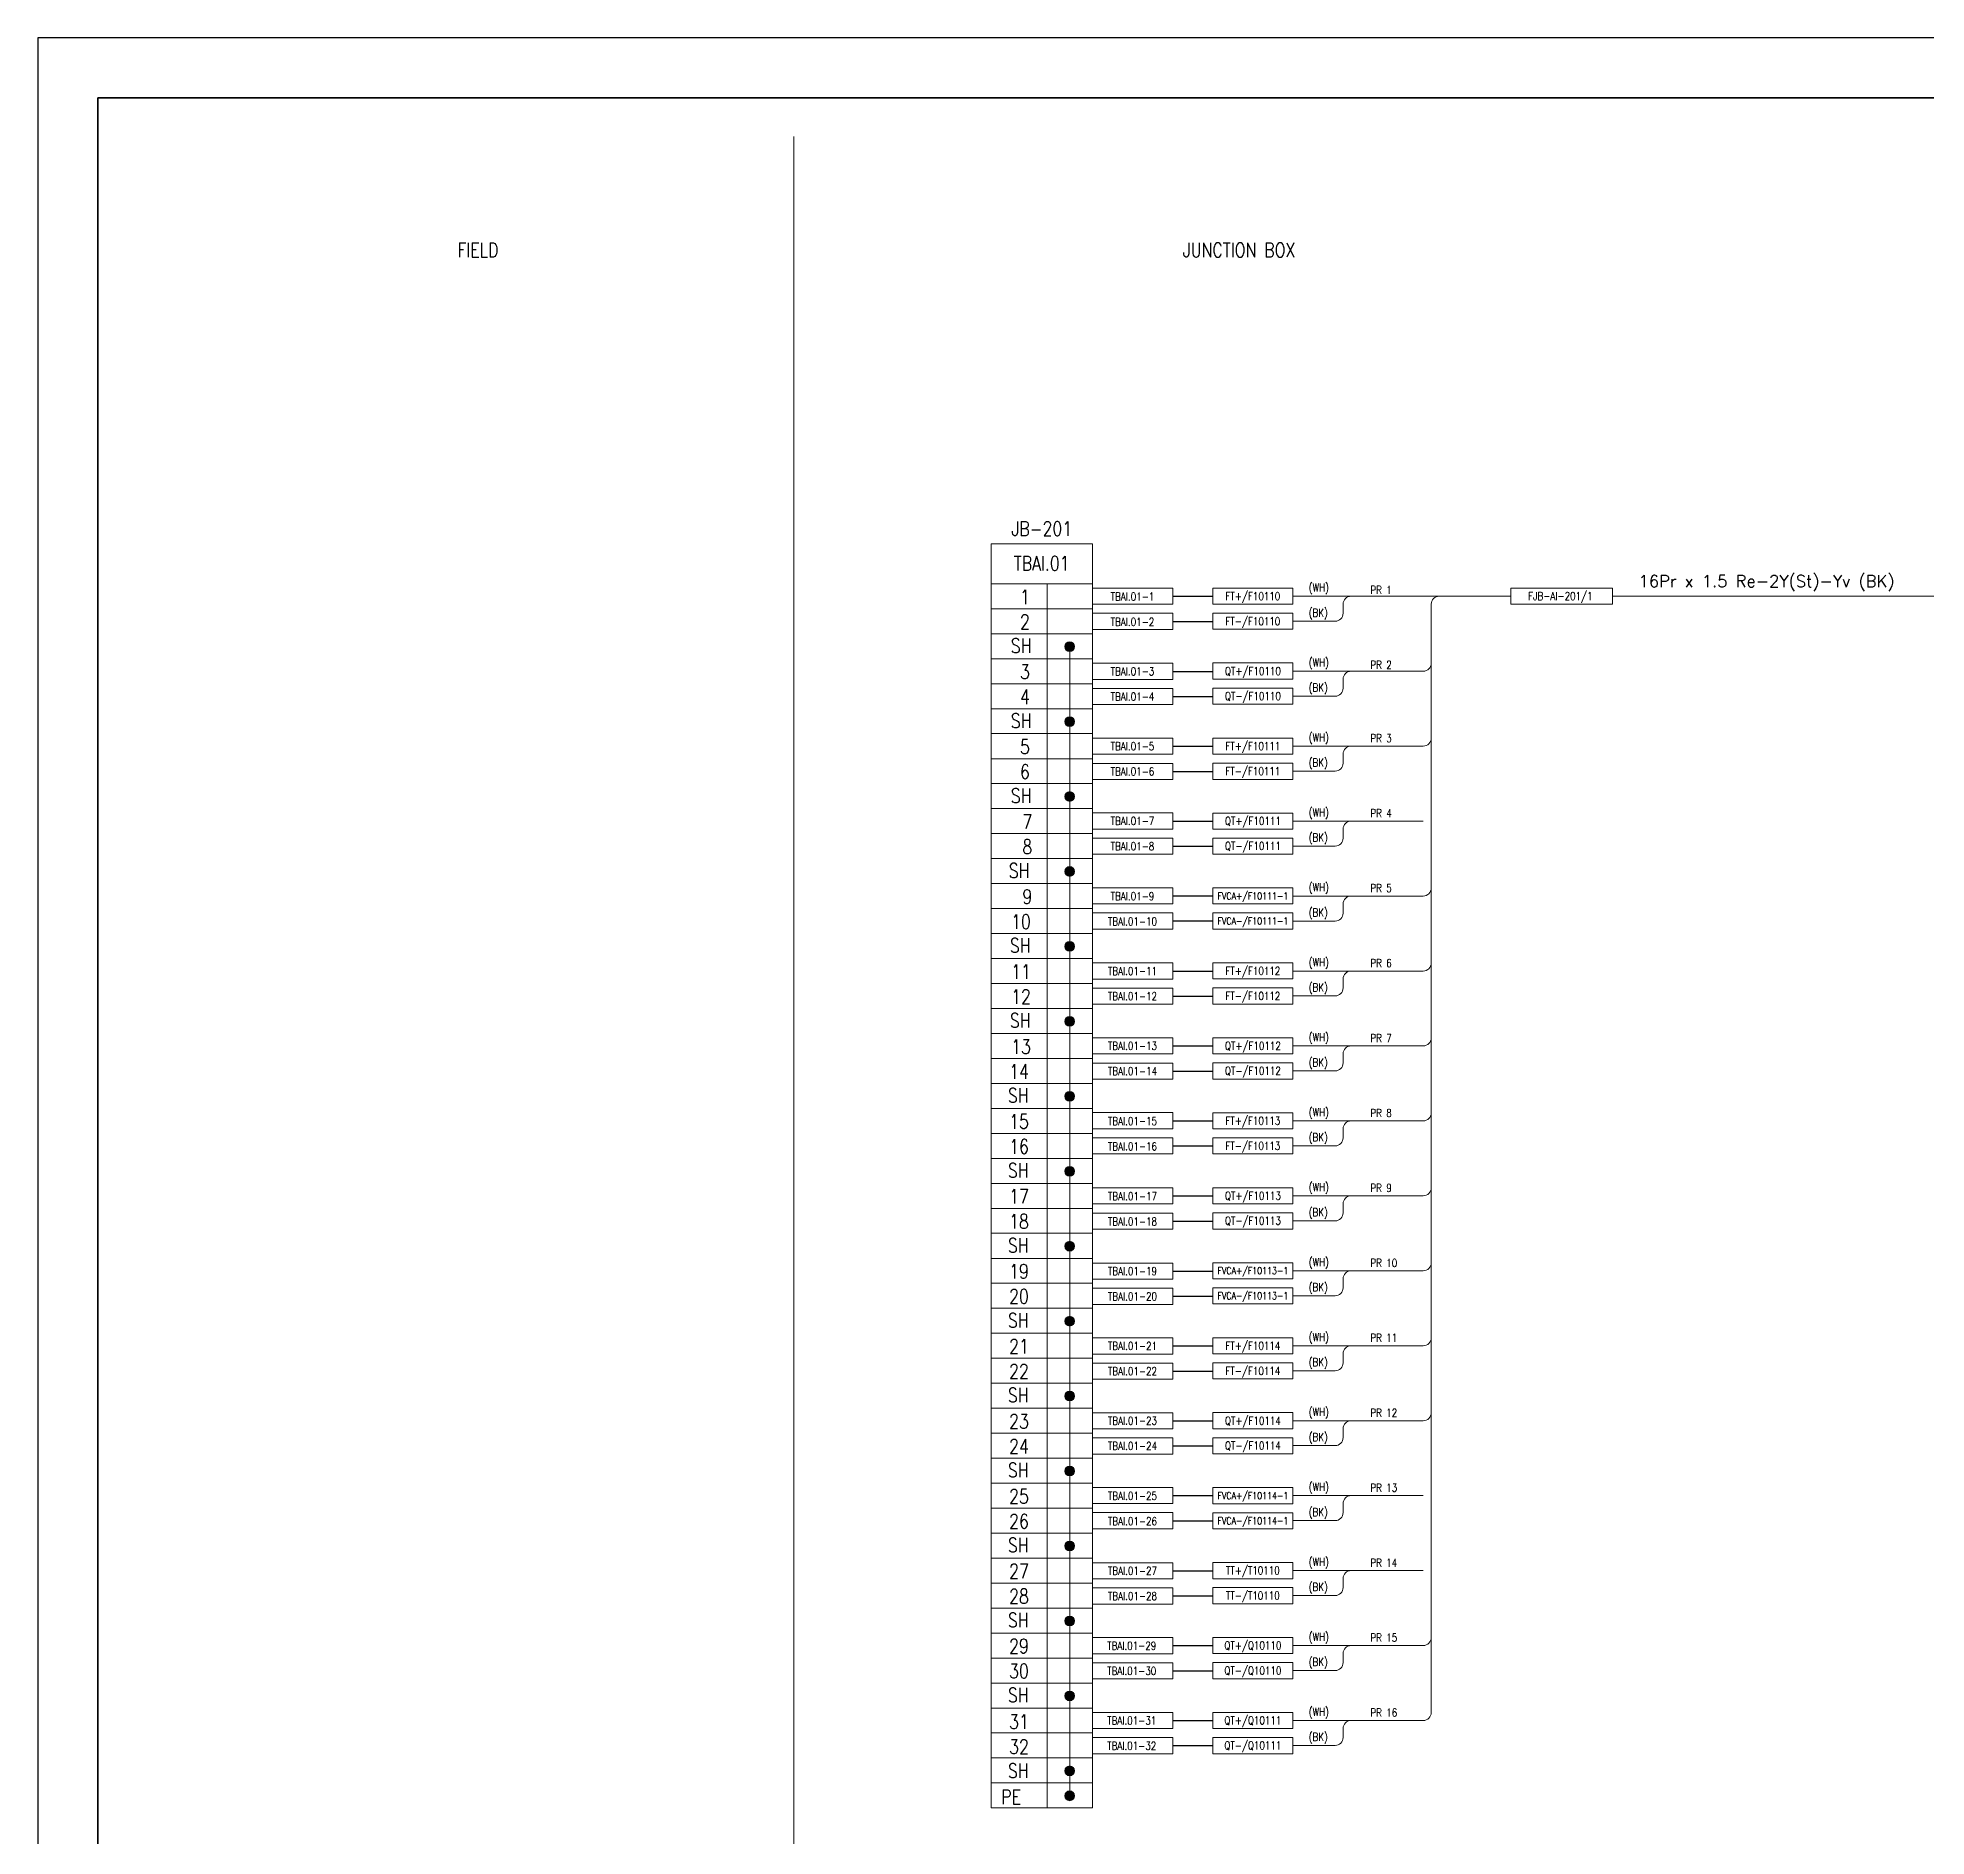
# Model space of a CAD drawing. Header units: millimetres. Extents: x -14942 to 24072, y -50285 to 2207.
# Drawn here: x 552.8 to 789, y -5229.3 to -5004.4 of the extents above; entities that cross this region are included whole.
import ezdxf
from ezdxf.enums import TextEntityAlignment as Align

# ---------------------------------------------------------------- set-up
doc = ezdxf.new("R2010")
doc.units = ezdxf.units.MM
doc.header["$MEASUREMENT"] = 0
doc.layers.get('0').update_dxf_attribs({"linetype": 'CONTINUOUS'})
for name, color, linetype in [('BEAM', 3, 'CONTINUOUS'), ('INSTRUMENT', 1, 'CONTINUOUS'), ('TEXT', 2, 'CONTINUOUS')]:
    doc.layers.add(name, color=color, linetype=linetype)
doc.styles.add('ROMANS', font='romans')

# ---------------------------------------------------------------- blocks, each defined once
blk = doc.blocks.new('FJB')
at = {"color": 7}
blk.add_lwpolyline([(0, 0), (0, 292.5), (-423, 292.5), (-423, 0)], close=True, dxfattribs=at)
blk.add_lwpolyline([(-415.5, 285), (-4.5, 285), (-4.5, 38.01), (-415.5, 38.01)], close=True)
at = {"color": 3}
blk.add_lwpolyline([(-4.5, 7.5), (-4.5, 285), (-415.5, 285), (-415.5, 7.5)], close=True, dxfattribs=at)

msp = doc.modelspace()

# ---------------------------------------------------------------- hatches: boundary and pattern name
at = {"layer": 'INSTRUMENT', "lineweight": 13}
for points in [[(682.51, -5080.53, 1), (681.29, -5080.53, 1)], [(682.51, -5089.91, 1), (681.29, -5089.91, 1)], [(682.51, -5099.28, 1), (681.29, -5099.28, 1)], [(682.51, -5108.66, 1), (681.29, -5108.66, 1)], [(682.51, -5118.03, 1), (681.29, -5118.03, 1)], [(682.51, -5127.41, 1), (681.29, -5127.41, 1)], [(682.51, -5136.78, 1), (681.29, -5136.78, 1)], [(682.51, -5146.16, 1), (681.29, -5146.16, 1)], [(682.51, -5155.53, 1), (681.29, -5155.53, 1)], [(682.51, -5164.91, 1), (681.29, -5164.91, 1)], [(682.51, -5174.28, 1), (681.29, -5174.28, 1)], [(682.51, -5183.66, 1), (681.29, -5183.66, 1)], [(682.51, -5193.03, 1), (681.29, -5193.03, 1)], [(682.51, -5202.41, 1), (681.29, -5202.41, 1)], [(682.51, -5211.78, 1), (681.29, -5211.78, 1)], [(682.51, -5211.78, 1), (681.29, -5211.78, 1)], [(682.51, -5221.16, 1), (681.29, -5221.16, 1)], [(682.51, -5221.16, 1), (681.29, -5221.16, 1)], [(682.51, -5224.28, 1), (681.29, -5224.28, 1)], [(682.51, -5224.28, 1), (681.29, -5224.28, 1)]]:
    msp.add_hatch(color=7, dxfattribs=at).paths.add_polyline_path(points)

# ---------------------------------------------------------------- linework, layer by layer
at = {"layer": 'BEAM', "color": 7, "lineweight": 13, "ltscale": 0.3}
msp.add_line((647.38, -5247.49), (647.38, -5016.74), dxfattribs=at)
at = {"layer": 'INSTRUMENT', "color": 7, "lineweight": 13}
for p, q in [((672.07, -5072.67), (684.77, -5072.67)), ((672.07, -5072.67), (672.07, -5225.8)), ((679.1, -5072.67), (679.1, -5207.05)), ((684.77, -5072.67), (684.77, -5225.8)), ((709.82, -5074.23), (722.44, -5074.23)), ((716.09, -5076.36), (716.09, -5075.23)), ((722.44, -5074.23), (737.07, -5074.23)), ((727.11, -5075.23), (727.11, -5204.48)), ((749.77, -5074.22), (826.32, -5074.22)), ((684.77, -5075.8), (672.07, -5075.8)), ((709.82, -5077.36), (715.09, -5077.36)), ((672.07, -5078.92), (684.77, -5078.92)), ((684.77, -5078.92), (672.07, -5078.92)), ((684.77, -5082.05), (672.07, -5082.05)), ((681.9, -5080.53), (681.9, -5203.92)), ((709.82, -5083.61), (726.11, -5083.61)), ((716.09, -5085.73), (716.09, -5084.61)), ((672.07, -5085.17), (684.77, -5085.17)), ((684.77, -5085.17), (672.07, -5085.17)), ((709.82, -5086.73), (715.09, -5086.73)), ((684.77, -5088.3), (672.07, -5088.3)), ((684.77, -5091.42), (672.07, -5091.42)), ((672.07, -5091.42), (684.77, -5091.42)), ((709.82, -5092.98), (726.11, -5092.98)), ((716.09, -5095.11), (716.09, -5093.98)), ((684.77, -5094.55), (672.07, -5094.55)), ((709.82, -5096.11), (715.09, -5096.11)), ((672.07, -5097.67), (684.77, -5097.67)), ((684.77, -5097.67), (672.07, -5097.67)), ((684.77, -5100.8), (672.07, -5100.8)), ((709.82, -5102.36), (726.11, -5102.36)), ((716.09, -5104.48), (716.09, -5103.36)), ((684.77, -5103.92), (672.07, -5103.92)), ((672.07, -5103.92), (684.77, -5103.92)), ((709.82, -5105.48), (715.09, -5105.48)), ((684.77, -5107.05), (672.07, -5107.05)), ((684.77, -5110.17), (672.07, -5110.17)), ((672.07, -5110.17), (684.77, -5110.17)), ((684.77, -5113.3), (672.07, -5113.3)), ((709.82, -5111.73), (726.11, -5111.73)), ((716.09, -5113.86), (716.09, -5112.73)), ((709.82, -5114.86), (715.09, -5114.86)), ((672.07, -5116.42), (684.77, -5116.42)), ((684.77, -5116.42), (672.07, -5116.42)), ((672.07, -5119.55), (684.77, -5119.55)), ((684.77, -5119.55), (672.07, -5119.55)), ((672.07, -5122.67), (684.77, -5122.67)), ((684.77, -5122.67), (672.07, -5122.67)), ((709.82, -5121.11), (726.11, -5121.11)), ((716.09, -5123.23), (716.09, -5122.11)), ((709.82, -5124.23), (715.09, -5124.23)), ((684.77, -5125.8), (672.07, -5125.8)), ((672.07, -5128.92), (684.77, -5128.92)), ((684.77, -5128.92), (672.07, -5128.92)), ((684.77, -5132.05), (672.07, -5132.05)), ((709.82, -5130.48), (726.11, -5130.48)), ((716.09, -5132.61), (716.09, -5131.48)), ((709.82, -5133.61), (715.09, -5133.61)), ((672.07, -5135.17), (684.77, -5135.17)), ((684.77, -5135.17), (672.07, -5135.17)), ((684.77, -5138.3), (672.07, -5138.3)), ((684.77, -5141.42), (672.07, -5141.42)), ((672.07, -5141.42), (684.77, -5141.42)), ((709.82, -5139.86), (726.11, -5139.86)), ((716.09, -5141.98), (716.09, -5140.86)), ((709.82, -5142.98), (715.09, -5142.98)), ((684.77, -5144.55), (672.07, -5144.55)), ((672.07, -5147.67), (684.77, -5147.67)), ((684.77, -5147.67), (672.07, -5147.67)), ((684.77, -5150.8), (672.07, -5150.8)), ((709.82, -5149.23), (726.11, -5149.23)), ((716.09, -5151.36), (716.09, -5150.23)), ((709.82, -5152.36), (715.09, -5152.36)), ((684.77, -5153.92), (672.07, -5153.92)), ((672.07, -5153.92), (684.77, -5153.92)), ((684.77, -5157.05), (672.07, -5157.05)), ((684.77, -5160.17), (672.07, -5160.17)), ((672.07, -5160.17), (684.77, -5160.17)), ((709.82, -5158.61), (726.11, -5158.61)), ((716.09, -5160.73), (716.09, -5159.61)), ((709.82, -5161.73), (715.09, -5161.73)), ((684.77, -5163.3), (672.07, -5163.3)), ((672.07, -5166.42), (684.77, -5166.42)), ((684.77, -5166.42), (672.07, -5166.42)), ((672.07, -5169.55), (684.77, -5169.55)), ((684.77, -5169.55), (672.07, -5169.55)), ((709.82, -5167.98), (726.11, -5167.98)), ((716.09, -5170.11), (716.09, -5168.98)), ((709.82, -5171.11), (715.09, -5171.11)), ((672.07, -5172.67), (684.77, -5172.67)), ((684.77, -5172.67), (672.07, -5172.67)), ((672.07, -5175.8), (684.77, -5175.8)), ((684.77, -5175.8), (672.07, -5175.8)), ((684.77, -5178.92), (672.07, -5178.92)), ((709.82, -5177.36), (726.11, -5177.36)), ((716.09, -5179.48), (716.09, -5178.36)), ((709.82, -5180.48), (715.09, -5180.48)), ((672.07, -5182.05), (684.77, -5182.05)), ((684.77, -5182.05), (672.07, -5182.05)), ((684.77, -5185.17), (672.07, -5185.17)), ((684.77, -5188.3), (672.07, -5188.3)), ((672.07, -5188.3), (684.77, -5188.3)), ((709.82, -5186.73), (726.11, -5186.73)), ((716.09, -5188.86), (716.09, -5187.73)), ((709.82, -5189.86), (715.09, -5189.86)), ((684.77, -5191.42), (672.07, -5191.42)), ((684.77, -5194.55), (672.07, -5194.55)), ((672.07, -5194.55), (684.77, -5194.55)), ((684.77, -5197.67), (672.07, -5197.67)), ((709.82, -5196.11), (726.11, -5196.11)), ((716.09, -5198.23), (716.09, -5197.11)), ((709.82, -5199.23), (715.09, -5199.23)), ((672.07, -5200.8), (684.77, -5200.8)), ((684.77, -5200.8), (672.07, -5200.8)), ((672.07, -5203.92), (684.77, -5203.92)), ((684.77, -5203.92), (672.07, -5203.92)), ((672.07, -5203.92), (684.77, -5203.92)), ((684.77, -5203.92), (672.07, -5203.92)), ((672.07, -5203.92), (684.77, -5203.92)), ((684.77, -5203.92), (672.07, -5203.92)), ((672.07, -5203.92), (684.77, -5203.92)), ((684.77, -5203.92), (672.07, -5203.92)), ((672.07, -5203.92), (684.77, -5203.92)), ((684.77, -5203.92), (672.07, -5203.92)), ((679.1, -5203.92), (679.1, -5216.42)), ((681.9, -5203.92), (681.9, -5214.91)), ((727.11, -5204.48), (727.11, -5213.86)), ((684.77, -5207.05), (672.07, -5207.05)), ((709.82, -5205.48), (726.11, -5205.48)), ((716.09, -5207.61), (716.09, -5206.48)), ((709.82, -5208.61), (715.09, -5208.61)), ((672.07, -5210.17), (684.77, -5210.17)), ((684.77, -5210.17), (672.07, -5210.17)), ((684.77, -5213.3), (672.07, -5213.3)), ((672.07, -5213.3), (684.77, -5213.3)), ((684.77, -5213.3), (672.07, -5213.3)), ((672.07, -5213.3), (684.77, -5213.3)), ((684.77, -5213.3), (672.07, -5213.3)), ((672.07, -5213.3), (684.77, -5213.3)), ((684.77, -5213.3), (672.07, -5213.3)), ((672.07, -5213.3), (684.77, -5213.3)), ((684.77, -5213.3), (672.07, -5213.3)), ((672.07, -5213.3), (684.77, -5213.3)), ((684.77, -5213.3), (672.07, -5213.3)), ((679.1, -5213.3), (679.1, -5225.8)), ((681.9, -5213.3), (681.9, -5224.28)), ((709.82, -5214.86), (726.11, -5214.86)), ((672.07, -5216.42), (684.77, -5216.42)), ((684.77, -5216.42), (672.07, -5216.42)), ((684.77, -5216.42), (672.07, -5216.42)), ((716.09, -5216.98), (716.09, -5215.86)), ((672.07, -5219.55), (684.77, -5219.55)), ((684.77, -5219.55), (672.07, -5219.55)), ((709.82, -5217.98), (715.09, -5217.98)), ((684.77, -5222.67), (672.07, -5222.67)), ((672.07, -5225.8), (684.77, -5225.8)), ((684.77, -5225.8), (672.07, -5225.8))]:
    msp.add_line(p, q, dxfattribs=at)
at = {"layer": 'INSTRUMENT', "color": 7}
for p, q in [((694.81, -5074.22), (699.79, -5074.22)), ((694.81, -5077.37), (699.79, -5077.37)), ((694.81, -5083.63), (699.79, -5083.63)), ((694.81, -5086.79), (699.79, -5086.79)), ((694.81, -5092.99), (699.79, -5092.99)), ((694.81, -5096.14), (699.79, -5096.14)), ((694.81, -5102.35), (699.79, -5102.35)), ((694.81, -5105.5), (699.79, -5105.5)), ((694.81, -5111.7), (699.79, -5111.7)), ((694.81, -5114.85), (699.79, -5114.85)), ((694.81, -5121.11), (699.79, -5121.11)), ((694.81, -5124.27), (699.79, -5124.27)), ((694.81, -5130.47), (699.79, -5130.47)), ((694.81, -5133.62), (699.79, -5133.62)), ((694.81, -5139.83), (699.79, -5139.83)), ((694.81, -5142.98), (699.79, -5142.98)), ((694.81, -5149.23), (699.79, -5149.23)), ((694.81, -5152.39), (699.79, -5152.39)), ((694.81, -5158.65), (699.79, -5158.65)), ((694.81, -5161.8), (699.79, -5161.8)), ((694.81, -5168.01), (699.79, -5168.01)), ((694.81, -5171.16), (699.79, -5171.16)), ((694.81, -5177.37), (699.79, -5177.37)), ((694.81, -5180.52), (699.79, -5180.52)), ((694.81, -5186.71), (699.79, -5186.71)), ((694.81, -5189.87), (699.79, -5189.87)), ((694.81, -5196.13), (699.79, -5196.13)), ((694.81, -5199.28), (699.79, -5199.28)), ((694.81, -5205.49), (699.79, -5205.49)), ((694.81, -5208.64), (699.79, -5208.64)), ((694.81, -5214.85), (699.79, -5214.85)), ((694.81, -5218), (699.79, -5218))]:
    msp.add_line(p, q, dxfattribs=at)
at = {"layer": 'INSTRUMENT', "color": 7, "lineweight": 13}
for points in [[(560.34, -5011.87), (971.34, -5011.87), (971.34, -5258.86), (560.34, -5258.86)], [(672.07, -5072.67), (684.77, -5072.67), (684.77, -5067.67), (672.07, -5067.67)], [(684.77, -5073.21), (694.81, -5073.21), (694.81, -5075.22), (684.77, -5075.22)], [(699.79, -5073.21), (709.82, -5073.21), (709.82, -5075.22), (699.79, -5075.22)], [(737.07, -5073.21), (749.77, -5073.21), (749.77, -5075.22), (737.07, -5075.22)], [(684.77, -5076.36), (694.81, -5076.36), (694.81, -5078.38), (684.77, -5078.38)], [(699.79, -5076.35), (709.82, -5076.35), (709.82, -5078.37), (699.79, -5078.37)], [(684.77, -5082.62), (694.81, -5082.62), (694.81, -5084.64), (684.77, -5084.64)], [(699.79, -5082.58), (709.82, -5082.58), (709.82, -5084.6), (699.79, -5084.6)], [(684.77, -5085.78), (694.81, -5085.78), (694.81, -5087.79), (684.77, -5087.79)], [(699.79, -5085.73), (709.82, -5085.73), (709.82, -5087.74), (699.79, -5087.74)], [(684.77, -5091.98), (694.81, -5091.98), (694.81, -5094), (684.77, -5094)], [(699.79, -5091.98), (709.82, -5091.98), (709.82, -5093.99), (699.79, -5093.99)], [(684.77, -5095.14), (694.81, -5095.14), (694.81, -5097.15), (684.77, -5097.15)], [(699.79, -5095.12), (709.82, -5095.12), (709.82, -5097.14), (699.79, -5097.14)], [(684.77, -5101.34), (694.81, -5101.34), (694.81, -5103.36), (684.77, -5103.36)], [(699.79, -5101.35), (709.82, -5101.35), (709.82, -5103.37), (699.79, -5103.37)], [(684.77, -5104.5), (694.81, -5104.5), (694.81, -5106.51), (684.77, -5106.51)], [(699.79, -5104.49), (709.82, -5104.49), (709.82, -5106.51), (699.79, -5106.51)], [(684.77, -5110.69), (694.81, -5110.69), (694.81, -5112.7), (684.77, -5112.7)], [(699.79, -5110.71), (709.82, -5110.71), (709.82, -5112.72), (699.79, -5112.72)], [(684.77, -5113.84), (694.81, -5113.84), (694.81, -5115.86), (684.77, -5115.86)], [(699.79, -5113.85), (709.82, -5113.85), (709.82, -5115.87), (699.79, -5115.87)], [(684.77, -5120.1), (694.81, -5120.1), (694.81, -5122.12), (684.77, -5122.12)], [(699.79, -5120.08), (709.82, -5120.08), (709.82, -5122.1), (699.79, -5122.1)], [(684.77, -5123.26), (694.81, -5123.26), (694.81, -5125.27), (684.77, -5125.27)], [(699.79, -5123.23), (709.82, -5123.23), (709.82, -5125.24), (699.79, -5125.24)], [(684.77, -5129.46), (694.81, -5129.46), (694.81, -5131.48), (684.77, -5131.48)], [(699.79, -5129.46), (709.82, -5129.46), (709.82, -5131.47), (699.79, -5131.47)], [(684.77, -5132.62), (694.81, -5132.62), (694.81, -5134.63), (684.77, -5134.63)], [(699.79, -5132.6), (709.82, -5132.6), (709.82, -5134.62), (699.79, -5134.62)], [(684.77, -5138.82), (694.81, -5138.82), (694.81, -5140.84), (684.77, -5140.84)], [(699.79, -5138.83), (709.82, -5138.83), (709.82, -5140.85), (699.79, -5140.85)], [(684.77, -5141.98), (694.81, -5141.98), (694.81, -5143.99), (684.77, -5143.99)], [(699.79, -5141.98), (709.82, -5141.98), (709.82, -5143.99), (699.79, -5143.99)], [(684.77, -5148.23), (694.81, -5148.23), (694.81, -5150.24), (684.77, -5150.24)], [(699.79, -5148.23), (709.82, -5148.23), (709.82, -5150.24), (699.79, -5150.24)], [(684.77, -5151.38), (694.81, -5151.38), (694.81, -5153.4), (684.77, -5153.4)], [(699.79, -5151.37), (709.82, -5151.37), (709.82, -5153.39), (699.79, -5153.39)], [(684.77, -5157.64), (694.81, -5157.64), (694.81, -5159.66), (684.77, -5159.66)], [(699.79, -5157.6), (709.82, -5157.6), (709.82, -5159.62), (699.79, -5159.62)], [(684.77, -5160.8), (694.81, -5160.8), (694.81, -5162.81), (684.77, -5162.81)], [(699.79, -5160.74), (709.82, -5160.74), (709.82, -5162.76), (699.79, -5162.76)], [(684.77, -5167), (694.81, -5167), (694.81, -5169.02), (684.77, -5169.02)], [(699.79, -5166.98), (709.82, -5166.98), (709.82, -5168.99), (699.79, -5168.99)], [(684.77, -5170.15), (694.81, -5170.15), (694.81, -5172.17), (684.77, -5172.17)], [(699.79, -5170.12), (709.82, -5170.12), (709.82, -5172.14), (699.79, -5172.14)], [(684.77, -5176.36), (694.81, -5176.36), (694.81, -5178.38), (684.77, -5178.38)], [(699.79, -5176.35), (709.82, -5176.35), (709.82, -5178.37), (699.79, -5178.37)], [(684.77, -5179.51), (694.81, -5179.51), (694.81, -5181.53), (684.77, -5181.53)], [(699.79, -5179.49), (709.82, -5179.49), (709.82, -5181.51), (699.79, -5181.51)], [(684.77, -5185.71), (694.81, -5185.71), (694.81, -5187.72), (684.77, -5187.72)], [(699.79, -5185.73), (709.82, -5185.73), (709.82, -5187.74), (699.79, -5187.74)], [(684.77, -5188.86), (694.81, -5188.86), (694.81, -5190.88), (684.77, -5190.88)], [(699.79, -5188.87), (709.82, -5188.87), (709.82, -5190.89), (699.79, -5190.89)], [(684.77, -5195.12), (694.81, -5195.12), (694.81, -5197.14), (684.77, -5197.14)], [(699.79, -5195.1), (709.82, -5195.1), (709.82, -5197.12), (699.79, -5197.12)], [(684.77, -5198.28), (694.81, -5198.28), (694.81, -5200.29), (684.77, -5200.29)], [(699.79, -5198.24), (709.82, -5198.24), (709.82, -5200.26), (699.79, -5200.26)], [(684.77, -5204.48), (694.81, -5204.48), (694.81, -5206.5), (684.77, -5206.5)], [(699.79, -5204.48), (709.82, -5204.48), (709.82, -5206.49), (699.79, -5206.49)], [(684.77, -5207.63), (694.81, -5207.63), (694.81, -5209.65), (684.77, -5209.65)], [(699.79, -5207.62), (709.82, -5207.62), (709.82, -5209.64), (699.79, -5209.64)], [(684.77, -5213.84), (694.81, -5213.84), (694.81, -5215.85), (684.77, -5215.85)], [(699.79, -5213.85), (709.82, -5213.85), (709.82, -5215.87), (699.79, -5215.87)], [(684.77, -5216.99), (694.81, -5216.99), (694.81, -5219.01), (684.77, -5219.01)], [(699.79, -5216.99), (709.82, -5216.99), (709.82, -5219.01), (699.79, -5219.01)]]:
    msp.add_lwpolyline(points, close=True, dxfattribs=at)
for centre in [(681.9, -5080.53), (681.9, -5089.91), (681.9, -5099.28), (681.9, -5108.66), (681.9, -5118.03), (681.9, -5127.41), (681.9, -5136.78), (681.9, -5146.16), (681.9, -5155.53), (681.9, -5164.91), (681.9, -5174.28), (681.9, -5183.66), (681.9, -5193.03), (681.9, -5202.41), (681.9, -5211.78), (681.9, -5211.78), (681.9, -5221.16), (681.9, -5221.16), (681.9, -5224.28), (681.9, -5224.28)]:
    msp.add_circle(centre, 0.609, dxfattribs=at)
for centre, start, end in [((717.09, -5075.23), 90, 180), ((728.11, -5075.23), 90, 180), ((715.09, -5076.36), 270, 0), ((726.11, -5082.61), 270, 0), ((717.09, -5084.61), 90, 180), ((715.09, -5085.73), 270, 0), ((726.11, -5091.98), 270, 0), ((717.09, -5093.98), 90, 180), ((715.09, -5095.11), 270, 0), ((717.09, -5103.36), 90, 180), ((715.09, -5104.48), 270, 0), ((726.11, -5110.73), 270, 0), ((717.09, -5112.73), 90, 180), ((715.09, -5113.86), 270, 0), ((726.11, -5120.11), 270, 0), ((717.09, -5122.11), 90, 180), ((715.09, -5123.23), 270, 0), ((726.11, -5129.48), 270, 0), ((717.09, -5131.48), 90, 180), ((715.09, -5132.61), 270, 0), ((726.11, -5138.86), 270, 0), ((717.09, -5140.86), 90, 180), ((715.09, -5141.98), 270, 0), ((726.11, -5148.23), 270, 0), ((717.09, -5150.23), 90, 180), ((715.09, -5151.36), 270, 0), ((726.11, -5157.61), 270, 0), ((717.09, -5159.61), 90, 180), ((715.09, -5160.73), 270, 0), ((726.11, -5166.98), 270, 0), ((717.09, -5168.98), 90, 180), ((715.09, -5170.11), 270, 0), ((726.11, -5176.36), 270, 0), ((717.09, -5178.36), 90, 180), ((715.09, -5179.48), 270, 0), ((715.09, -5188.86), 270, 0), ((717.09, -5187.73), 90, 180), ((715.09, -5198.23), 270, 0), ((717.09, -5197.11), 90, 180), ((726.11, -5204.48), 270, 0), ((715.09, -5207.61), 270, 0), ((717.09, -5206.48), 90, 180), ((717.09, -5215.86), 90, 180), ((726.11, -5213.86), 270, 0), ((715.09, -5216.98), 270, 0)]:
    msp.add_arc(centre, 1, start, end, dxfattribs=at)

# ---------------------------------------------------------------- block references
msp.add_blockref('FJB', (975.84, -5296.87), dxfattribs=at)

# ---------------------------------------------------------------- texts
at = {"layer": 'TEXT', "color": 7, "lineweight": 13, "style": 'ROMANS', "width": 0.8}
for s, height, p in [('FIELD', 1.8, (605.33, -5031.82)), ('JUNCTION BOX', 1.8, (696.05, -5031.82)), ('TBAI.01', 1.8, (674.91, -5071.01)), ('(WH)', 1, (711.79, -5073.64)), ('PR 1', 1, (719.5, -5073.94)), ('1', 1.8, (675.68, -5075.21)), ('FJB-AI-201/1', 1, (739.24, -5074.71)), ('2', 1.8, (675.68, -5078.33)), ('(BK)', 1, (711.79, -5076.79)), ('SH', 1.8, (674.54, -5081.31)), ('(WH)', 1, (711.79, -5083.02)), ('PR 2', 1, (719.5, -5083.31)), ('3', 1.8, (675.68, -5084.58)), ('(BK)', 1, (711.79, -5086.16)), ('4', 1.8, (675.68, -5087.71)), ('SH', 1.8, (674.54, -5090.69)), ('(WH)', 1, (711.79, -5092.39)), ('PR 3', 1, (719.5, -5092.49)), ('5', 1.8, (675.68, -5093.96)), ('(BK)', 1, (711.79, -5095.54)), ('6', 1.8, (675.68, -5097.08)), ('SH', 1.8, (674.54, -5100.06)), ('(WH)', 1, (711.79, -5101.77)), ('PR 4', 1, (719.5, -5101.87)), ('7', 1.8, (675.98, -5103.33)), ('(BK)', 1, (711.79, -5104.91)), ('8', 1.8, (675.98, -5106.46)), ('SH', 1.8, (674.28, -5109.44)), ('9', 1.8, (675.98, -5112.71)), ('(WH)', 1, (711.79, -5111.14)), ('PR 5', 1, (719.5, -5111.24)), ('(BK)', 1, (711.79, -5114.29)), ('10', 1.8, (674.57, -5115.83)), ('SH', 1.8, (674.42, -5118.81)), ('11', 1.8, (674.57, -5122.08)), ('(WH)', 1, (711.79, -5120.52)), ('PR 6', 1, (719.5, -5120.62)), ('(BK)', 1, (711.79, -5123.66)), ('12', 1.8, (674.57, -5125.21)), ('SH', 1.8, (674.42, -5128.19)), ('13', 1.8, (674.57, -5131.46)), ('(WH)', 1, (711.79, -5129.89)), ('PR 7', 1, (719.5, -5129.99)), ('(BK)', 1, (711.79, -5133.04)), ('14', 1.8, (674.32, -5134.58)), ('SH', 1.8, (674.17, -5137.56)), ('15', 1.8, (674.32, -5140.83)), ('(WH)', 1, (711.79, -5139.27)), ('PR 8', 1, (719.5, -5139.37)), ('(BK)', 1, (711.79, -5142.41)), ('16', 1.8, (674.32, -5143.96)), ('SH', 1.8, (674.17, -5146.94)), ('17', 1.8, (674.32, -5150.21)), ('(WH)', 1, (711.79, -5148.64)), ('PR 9', 1, (719.5, -5148.74)), ('(BK)', 1, (711.79, -5151.79)), ('18', 1.8, (674.32, -5153.33)), ('SH', 1.8, (674.17, -5156.31)), ('19', 1.8, (674.32, -5159.58)), ('(WH)', 1, (711.79, -5158.02)), ('PR 10', 1, (719.5, -5158.12)), ('(BK)', 1, (711.79, -5161.16)), ('20', 1.8, (674.32, -5162.71)), ('SH', 1.8, (674.17, -5165.69)), ('21', 1.8, (674.32, -5168.96)), ('(WH)', 1, (711.79, -5167.39)), ('PR 11', 1, (719.5, -5167.49)), ('(BK)', 1, (711.79, -5170.54)), ('22', 1.8, (674.32, -5172.08)), ('SH', 1.8, (674.17, -5175.06)), ('23', 1.8, (674.32, -5178.33)), ('(WH)', 1, (711.79, -5176.77)), ('PR 12', 1, (719.5, -5176.87)), ('(BK)', 1, (711.79, -5179.91)), ('24', 1.8, (674.32, -5181.46)), ('SH', 1.8, (674.17, -5184.44)), ('25', 1.8, (674.32, -5187.71)), ('(WH)', 1, (711.79, -5186.14)), ('PR 13', 1, (719.5, -5186.24)), ('(BK)', 1, (711.79, -5189.29)), ('26', 1.8, (674.32, -5190.83)), ('SH', 1.8, (674.17, -5193.81)), ('27', 1.8, (674.32, -5197.08)), ('(WH)', 1, (711.79, -5195.52)), ('PR 14', 1, (719.5, -5195.62)), ('(BK)', 1, (711.79, -5198.66)), ('28', 1.8, (674.32, -5200.21)), ('SH', 1.8, (674.17, -5203.19)), ('29', 1.8, (674.32, -5206.46)), ('(WH)', 1, (711.79, -5204.89)), ('PR 15', 1, (719.5, -5204.99)), ('30', 1.8, (674.32, -5209.58)), ('(BK)', 1, (711.79, -5208.04)), ('SH', 1.8, (674.17, -5212.56)), ('31', 1.8, (674.32, -5215.92)), ('(WH)', 1, (711.79, -5214.27)), ('PR 16', 1, (719.5, -5214.37)), ('32', 1.8, (674.32, -5219.05)), ('(BK)', 1, (711.79, -5217.41)), ('SH', 1.8, (674.17, -5222.03)), ('PE', 1.8, (673.34, -5225.32))]:
    msp.add_text(s, height=height, dxfattribs=at).set_placement(p)
for s, height, p in [('JB-201', 1.8, (678.41, -5065.78)), ('TBAI.01-1', 1, (689.75, -5074.27)), ('FT+/F10110', 1, (704.81, -5074.22)), ('TBAI.01-2', 1, (689.75, -5077.43)), ('FT-/F10110', 1, (704.81, -5077.36)), ('TBAI.01-3', 1, (689.75, -5083.63)), ('QT+/F10110', 1, (704.81, -5083.59)), ('TBAI.01-4', 1, (689.75, -5086.79)), ('QT-/F10110', 1, (704.81, -5086.72)), ('TBAI.01-5', 1, (689.75, -5092.99)), ('FT+/F10111', 1, (704.81, -5092.97)), ('TBAI.01-6', 1, (689.75, -5096.15)), ('FT-/F10111', 1, (704.81, -5096.11)), ('TBAI.01-7', 1, (689.75, -5102.34)), ('QT+/F10111', 1, (704.81, -5102.34)), ('TBAI.01-8', 1, (689.75, -5105.5)), ('QT-/F10111', 1, (704.81, -5105.47)), ('TBAI.01-9', 1, (689.75, -5111.75)), ('FVCA+/F10111-1', 0.9, (704.81, -5111.72)), ('TBAI.01-10', 1, (689.75, -5114.91)), ('FVCA-/F10111-1', 0.9, (704.81, -5114.86)), ('FT+/F10112', 1, (704.81, -5121.09)), ('TBAI.01-11', 1, (689.75, -5121.11)), ('TBAI.01-12', 1, (689.75, -5124.27)), ('FT-/F10112', 1, (704.81, -5124.23)), ('QT+/F10112', 1, (704.81, -5130.47)), ('TBAI.01-13', 1, (689.75, -5130.47)), ('TBAI.01-14', 1, (689.75, -5133.63)), ('QT-/F10112', 1, (704.81, -5133.59)), ('FT+/F10113', 1, (704.81, -5139.84)), ('TBAI.01-15', 1, (689.75, -5139.88)), ('TBAI.01-16', 1, (689.75, -5143.04)), ('FT-/F10113', 1, (704.81, -5142.98)), ('QT+/F10113', 1, (704.81, -5149.22)), ('TBAI.01-17', 1, (689.75, -5149.29)), ('TBAI.01-18', 1, (689.75, -5152.45)), ('QT-/F10113', 1, (704.81, -5152.34)), ('TBAI.01-19', 1, (689.75, -5158.65)), ('FVCA+/F10113-1', 0.9, (704.81, -5158.59)), ('TBAI.01-20', 1, (689.75, -5161.81)), ('FVCA-/F10113-1', 0.9, (704.81, -5161.73)), ('TBAI.01-21', 1, (689.75, -5168.01)), ('FT+/F10114', 1, (704.81, -5167.98)), ('TBAI.01-22', 1, (689.75, -5171.17)), ('FT-/F10114', 1, (704.81, -5171.13)), ('TBAI.01-23', 1, (689.75, -5177.36)), ('QT+/F10114', 1, (704.81, -5177.36)), ('TBAI.01-24', 1, (689.75, -5180.52)), ('QT-/F10114', 1, (704.81, -5180.48)), ('TBAI.01-25', 1, (689.75, -5186.77)), ('FVCA+/F10114-1', 0.9, (704.81, -5186.73)), ('TBAI.01-26', 1, (689.75, -5189.93)), ('FVCA-/F10114-1', 0.9, (704.81, -5189.88)), ('TBAI.01-27', 1, (689.75, -5196.13)), ('TT+/T10110', 1, (704.81, -5196.09)), ('TBAI.01-28', 1, (689.75, -5199.29)), ('TT-/T10110', 1, (704.81, -5199.23)), ('TBAI.01-29', 1, (689.66, -5205.51)), ('QT+/Q10110', 1, (704.81, -5205.47)), ('TBAI.01-30', 1, (689.66, -5208.66)), ('QT-/Q10110', 1, (704.81, -5208.61)), ('TBAI.01-31', 1, (689.66, -5214.87)), ('QT+/Q10111', 1, (704.81, -5214.84)), ('TBAI.01-32', 1, (689.66, -5218.02)), ('QT-/Q10111', 1, (704.81, -5217.98))]:
    msp.add_text(s, height=height, dxfattribs=at).set_placement(p, align=Align.MIDDLE_CENTER)
at = {"layer": 'TEXT', "color": 7, "lineweight": 13, "style": 'ROMANS'}
msp.add_text('16Pr x 1.5 Re-2Y(St)-Yv (BK)', height=1.5, dxfattribs=at).set_placement((753.04, -5073.09))

doc.saveas('drawing.dxf')
